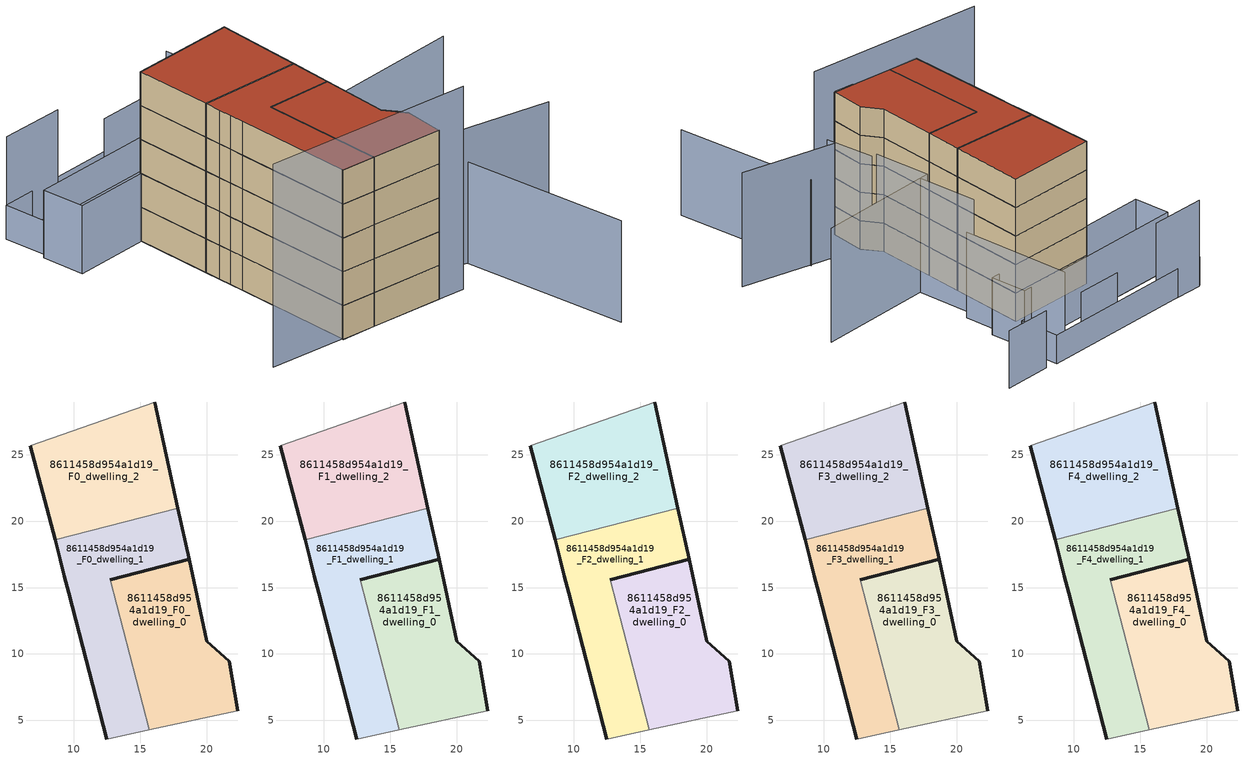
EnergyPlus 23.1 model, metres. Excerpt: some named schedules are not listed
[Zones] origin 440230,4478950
8611458d954a1d19_F0_dwelling_0
 floor ground (EU_floor_Construction): 22.34,5.74 21.7,9.46 20.03,10.95 18.68,17.14 12.74,15.6 15.68,4.29 z0
 wall outside (EU_wall_Construction): 18.68,17.14 20.03,10.95 21.7,9.46 22.34,5.74 / 12.74,15.6 18.68,17.15 z0:3
 wall adiabatic (EU_wall_Construction): 22.34,5.74 15.68,4.29 z0:3
 wall to 8611458d954a1d19_F0_dwelling_1 (EU_wall_Construction): 15.68,4.29 12.74,15.6 z0:3
8611458d954a1d19_F0_dwelling_1
 floor ground (EU_floor_Construction): 15.68,4.29 12.74,15.6 18.68,17.14 17.85,21 8.59,18.59 8.97,17.11 9.29,15.85 9.62,14.61 12.47,3.59 z0
 wall outside (EU_wall_Construction): 12.47,3.59 9.62,14.61 9.29,15.85 8.97,17.11 8.59,18.59 / 17.85,21 18.68,17.14 12.74,15.6 z0:3
 wall adiabatic (EU_wall_Construction): 15.68,4.29 12.47,3.59 z0:3
 wall to 8611458d954a1d19_F0_dwelling_2 (EU_wall_Construction): 8.58,18.59 17.85,21 z0:3
8611458d954a1d19_F0_dwelling_2
 floor ground (EU_floor_Construction): 17.85,21 16.11,28.99 6.73,25.7 8.59,18.59 z0
 wall outside (EU_wall_Construction): 8.59,18.59 6.73,25.7 / 16.11,28.99 17.85,21 z0:3
 wall adiabatic (EU_wall_Construction): 6.73,25.7 16.11,28.99 z0:3
8611458d954a1d19_F1_dwelling_0
 floor to 8611458d954a1d19_F0_dwelling_0 (EU_floor_Construction): 22.34,5.74 21.7,9.46 20.03,10.95 18.68,17.14 12.74,15.6 15.68,4.29 z3
 wall outside (EU_wall_Construction): 18.68,17.14 20.03,10.95 21.7,9.46 22.34,5.74 / 12.74,15.6 18.68,17.15 z3:6
 wall adiabatic (EU_wall_Construction): 22.34,5.74 15.68,4.29 z3:6
 wall to 8611458d954a1d19_F1_dwelling_1 (EU_wall_Construction): 15.68,4.29 12.74,15.6 z3:6
8611458d954a1d19_F1_dwelling_1
 floor to 8611458d954a1d19_F0_dwelling_1 (EU_floor_Construction): 15.68,4.29 12.74,15.6 18.68,17.14 17.85,21 8.58,18.59 8.97,17.11 9.29,15.85 9.62,14.61 12.47,3.59 z3
 wall outside (EU_wall_Construction): 12.47,3.59 9.62,14.61 9.29,15.85 8.97,17.11 8.59,18.59 / 17.85,21 18.68,17.14 12.74,15.6 z3:6
 wall adiabatic (EU_wall_Construction): 15.68,4.29 12.47,3.59 z3:6
 wall to 8611458d954a1d19_F1_dwelling_2 (EU_wall_Construction): 8.58,18.59 17.85,21 z3:6
8611458d954a1d19_F1_dwelling_2
 floor to 8611458d954a1d19_F0_dwelling_2 (EU_floor_Construction): 17.85,21 16.11,28.99 6.73,25.7 8.58,18.59 z3
 wall outside (EU_wall_Construction): 8.59,18.59 6.73,25.7 / 16.11,28.99 17.85,21 z3:6
 wall adiabatic (EU_wall_Construction): 6.73,25.7 16.11,28.99 z3:6
8611458d954a1d19_F2_dwelling_0
 floor to 8611458d954a1d19_F1_dwelling_0 (EU_floor_Construction): 22.34,5.74 21.7,9.46 20.03,10.95 18.68,17.14 12.74,15.6 15.68,4.29 z6
 wall outside (EU_wall_Construction): 18.68,17.14 20.03,10.95 21.7,9.46 22.34,5.74 / 12.74,15.6 18.68,17.15 z6:9
 wall adiabatic (EU_wall_Construction): 22.34,5.74 15.68,4.29 z6:9
 wall to 8611458d954a1d19_F2_dwelling_1 (EU_wall_Construction): 15.68,4.29 12.74,15.6 z6:9
8611458d954a1d19_F2_dwelling_1
 floor to 8611458d954a1d19_F1_dwelling_1 (EU_floor_Construction): 15.68,4.29 12.74,15.6 18.68,17.14 17.85,21 8.58,18.59 8.97,17.11 9.29,15.85 9.62,14.61 12.47,3.59 z6
 wall outside (EU_wall_Construction): 12.47,3.59 9.62,14.61 9.29,15.85 8.97,17.11 8.59,18.59 / 17.85,21 18.68,17.14 12.74,15.6 z6:9
 wall adiabatic (EU_wall_Construction): 15.68,4.29 12.47,3.59 z6:9
 wall to 8611458d954a1d19_F2_dwelling_2 (EU_wall_Construction): 8.58,18.59 17.85,21 z6:9
8611458d954a1d19_F2_dwelling_2
 floor to 8611458d954a1d19_F1_dwelling_2 (EU_floor_Construction): 17.85,21 16.11,28.99 6.73,25.7 8.58,18.59 z6
 wall outside (EU_wall_Construction): 8.59,18.59 6.73,25.7 / 16.11,28.99 17.85,21 z6:9
 wall adiabatic (EU_wall_Construction): 6.73,25.7 16.11,28.99 z6:9
8611458d954a1d19_F3_dwelling_0
 floor to 8611458d954a1d19_F2_dwelling_0 (EU_floor_Construction): 22.34,5.74 21.7,9.46 20.03,10.95 18.68,17.14 12.74,15.6 15.68,4.29 z9
 wall outside (EU_wall_Construction): 18.68,17.14 20.03,10.95 21.7,9.46 22.34,5.74 / 12.74,15.6 18.68,17.15 z9:12
 wall adiabatic (EU_wall_Construction): 22.34,5.74 15.68,4.29 z9:12
 wall to 8611458d954a1d19_F3_dwelling_1 (EU_wall_Construction): 15.68,4.29 12.74,15.6 z9:12
8611458d954a1d19_F3_dwelling_1
 floor to 8611458d954a1d19_F2_dwelling_1 (EU_floor_Construction): 15.68,4.29 12.74,15.6 18.68,17.14 17.85,21 8.58,18.59 8.97,17.11 9.29,15.85 9.62,14.61 12.47,3.59 z9
 wall outside (EU_wall_Construction): 12.47,3.59 9.62,14.61 9.29,15.85 8.97,17.11 8.59,18.59 / 17.85,21 18.68,17.14 12.74,15.6 z9:12
 wall adiabatic (EU_wall_Construction): 15.68,4.29 12.47,3.59 z9:12
 wall to 8611458d954a1d19_F3_dwelling_2 (EU_wall_Construction): 8.58,18.59 17.85,21 z9:12
8611458d954a1d19_F3_dwelling_2
 floor to 8611458d954a1d19_F2_dwelling_2 (EU_floor_Construction): 17.85,21 16.11,28.99 6.73,25.7 8.58,18.59 z9
 wall outside (EU_wall_Construction): 8.59,18.59 6.73,25.7 / 16.11,28.99 17.85,21 z9:12
 wall adiabatic (EU_wall_Construction): 6.73,25.7 16.11,28.99 z9:12
8611458d954a1d19_F4_dwelling_0
 floor to 8611458d954a1d19_F3_dwelling_0 (EU_floor_Construction): 22.34,5.74 21.7,9.46 20.03,10.95 18.68,17.14 12.74,15.6 15.68,4.29 z12
 wall outside (EU_wall_Construction): 18.68,17.14 20.03,10.95 21.7,9.46 22.34,5.74 / 12.74,15.6 18.68,17.15 z12:15
 wall adiabatic (EU_wall_Construction): 22.34,5.74 15.68,4.29 z12:15
 wall to 8611458d954a1d19_F4_dwelling_1 (EU_wall_Construction): 15.68,4.29 12.74,15.6 z12:15
 roof outside (EU_roof_Construction): 18.68,17.14 20.03,10.95 21.7,9.46 22.34,5.74 15.68,4.29 12.74,15.6 z15
8611458d954a1d19_F4_dwelling_1
 floor to 8611458d954a1d19_F3_dwelling_1 (EU_floor_Construction): 15.68,4.29 12.74,15.6 18.68,17.14 17.85,21 8.58,18.59 8.97,17.11 9.29,15.85 9.62,14.61 12.47,3.59 z12
 wall outside (EU_wall_Construction): 12.47,3.59 9.62,14.61 9.29,15.85 8.97,17.11 8.59,18.59 / 17.85,21 18.68,17.14 12.74,15.6 z12:15
 wall adiabatic (EU_wall_Construction): 15.68,4.29 12.47,3.59 z12:15
 wall to 8611458d954a1d19_F4_dwelling_2 (EU_wall_Construction): 8.58,18.59 17.85,21 z12:15
 roof outside (EU_roof_Construction): 17.85,21 18.68,17.14 12.74,15.6 15.68,4.29 12.47,3.59 9.62,14.61 9.29,15.85 8.97,17.11 8.59,18.59 z15
8611458d954a1d19_F4_dwelling_2
 floor to 8611458d954a1d19_F3_dwelling_2 (EU_floor_Construction): 17.85,21 16.11,28.99 6.73,25.7 8.58,18.59 z12
 wall outside (EU_wall_Construction): 8.59,18.59 6.73,25.7 / 16.11,28.99 17.85,21 z12:15
 wall adiabatic (EU_wall_Construction): 6.73,25.7 16.11,28.99 z12:15
 roof outside (EU_roof_Construction): 16.11,28.99 17.85,21 8.59,18.59 6.73,25.7 z15
shading: 5.45,2.26 24.77,6.28 z0:18; 24.49,9.64 34.87,10.51 / 24.74,8.71 22.78,13.6 / 22.19,13.5 20.05,19.21 / 20.05,19.21 33.01,24.07 / 20.99,19.56 18.77,25.73 z0:12; 32.84,-4.57 27.18,10 / 19.71,26.07 15.67,37.43 / 3.52,33.15 -2.18,31.21 z0:9; 13.49,36.66 8.7,34.96 / 23.08,40.03 18.14,38.29 / -1.25,26.92 17.93,33.86 / 17.93,33.86 19.28,30.13 / 19.28,30.13 0.1,23.19 / 0.1,23.19 -1.25,26.92 z0:6; 18.32,33.99 -0.83,27.07 / -0.83,27.07 -2.29,31.11 / -2.29,31.11 16.86,38.03 / 16.86,38.03 18.32,33.99 z0:3
[Building]
EU S2 Campaign: North Axis=0; Terrain=City; Solar Distribution=FullExterior
[Site:Location]
Madrid: Latitude=40.5; Longitude=-3.5; Time Zone=1; Elevation=609
[SizingPeriod:WeatherFileDays]
AnnualSizingPeriod: Begin Month=1; Begin Day of Month=1; End Month=12; End Day of Month=31; Day of Week for Start Day=Monday; Use Weather File Daylight Saving Period=No; Use Weather File Rain and Snow Indicators=No
[MATERIAL]
EU_InternalMass_Material: Roughness=MediumRough; Thickness=0.1; Conductivity=1; Density=1800; Specific Heat=900; Thermal Absorptance=0.9; Solar Absorptance=0.7; Visible Absorptance=0.7
[MATERIAL:NOMASS] Roughness=MediumRough; Thermal Absorptance=0.9; Solar Absorptance=0.7; Visible Absorptance=0.7
Name | Thermal Resistance
EU_wall_NoMass | 1.60022
EU_roof_NoMass | 1.57597
EU_floor_NoMass | 0.470652
[CONSTRUCTION]
EU_wall_Construction: EU_wall_NoMass
EU_roof_Construction: EU_roof_NoMass
EU_floor_Construction: EU_floor_NoMass
EU_InternalMass_Construction: EU_InternalMass_Material
[ZONE] Type=1; Multiplier=1; Ceiling Height=autocalculate; Floor Area=autocalculate; Part of Total Floor Area=Yes
Name | Volume
8611458d954a1d19_F0_dwelling_0 | 226.357
8611458d954a1d19_F1_dwelling_0; 8611458d954a1d19_F2_dwelling_0; 8611458d954a1d19_F3_dwelling_0; 8611458d954a1d19_F4_dwelling_0 | 226.356
8611458d954a1d19_F0_dwelling_1; 8611458d954a1d19_F1_dwelling_1; 8611458d954a1d19_F2_dwelling_1; 8611458d954a1d19_F3_dwelling_1; 8611458d954a1d19_F4_dwelling_1 | 226.354
8611458d954a1d19_F0_dwelling_2; 8611458d954a1d19_F1_dwelling_2; 8611458d954a1d19_F2_dwelling_2; 8611458d954a1d19_F3_dwelling_2; 8611458d954a1d19_F4_dwelling_2 | 226.372
[INTERNALMASS] Construction=EU_InternalMass_Construction
Name | Zone or ZoneList | Surface Area
8611458d954a1d19_F0_dwelling_0_EU_InternalMass | 8611458d954a1d19_F0_dwelling_0 | 75.4523
8611458d954a1d19_F0_dwelling_1_EU_InternalMass | 8611458d954a1d19_F0_dwelling_1 | 75.4514
8611458d954a1d19_F0_dwelling_2_EU_InternalMass | 8611458d954a1d19_F0_dwelling_2 | 75.4576
8611458d954a1d19_F1_dwelling_0_EU_InternalMass | 8611458d954a1d19_F1_dwelling_0 | 75.4523
8611458d954a1d19_F1_dwelling_1_EU_InternalMass | 8611458d954a1d19_F1_dwelling_1 | 75.4514
8611458d954a1d19_F1_dwelling_2_EU_InternalMass | 8611458d954a1d19_F1_dwelling_2 | 75.4576
8611458d954a1d19_F2_dwelling_0_EU_InternalMass | 8611458d954a1d19_F2_dwelling_0 | 75.4523
8611458d954a1d19_F2_dwelling_1_EU_InternalMass | 8611458d954a1d19_F2_dwelling_1 | 75.4514
8611458d954a1d19_F2_dwelling_2_EU_InternalMass | 8611458d954a1d19_F2_dwelling_2 | 75.4576
8611458d954a1d19_F3_dwelling_0_EU_InternalMass | 8611458d954a1d19_F3_dwelling_0 | 75.4523
8611458d954a1d19_F3_dwelling_1_EU_InternalMass | 8611458d954a1d19_F3_dwelling_1 | 75.4514
8611458d954a1d19_F3_dwelling_2_EU_InternalMass | 8611458d954a1d19_F3_dwelling_2 | 75.4576
8611458d954a1d19_F4_dwelling_0_EU_InternalMass | 8611458d954a1d19_F4_dwelling_0 | 75.4523
8611458d954a1d19_F4_dwelling_1_EU_InternalMass | 8611458d954a1d19_F4_dwelling_1 | 75.4514
8611458d954a1d19_F4_dwelling_2_EU_InternalMass | 8611458d954a1d19_F4_dwelling_2 | 75.4576
[OTHEREQUIPMENT] Fuel Type=Electricity; Design Level Calculation Method=Watts/Area; Power per Zone Floor Area=1; Fraction Latent=0; Fraction Radiant=0; Fraction Lost=0; Carbon Dioxide Generation Rate=0; EndUse Subcategory=EU_Step8_InternalGains
Name | Zone or ZoneList or Space or SpaceList | Schedule
EU_Step8_InternalGain_8611458d954a1d19_F0_dwelling_0_f000 | 8611458d954a1d19_F0_dwelling_0 | EU_Step8_GainSchedule_8611458d954a1d19_F0_dwelling_0_f000
EU_Step8_InternalGain_8611458d954a1d19_F0_dwelling_1_f000 | 8611458d954a1d19_F0_dwelling_1 | EU_Step8_GainSchedule_8611458d954a1d19_F0_dwelling_1_f000
EU_Step8_InternalGain_8611458d954a1d19_F0_dwelling_2_f000 | 8611458d954a1d19_F0_dwelling_2 | EU_Step8_GainSchedule_8611458d954a1d19_F0_dwelling_2_f000
EU_Step8_InternalGain_8611458d954a1d19_F1_dwelling_0_f000 | 8611458d954a1d19_F1_dwelling_0 | EU_Step8_GainSchedule_8611458d954a1d19_F1_dwelling_0_f000
EU_Step8_InternalGain_8611458d954a1d19_F1_dwelling_1_f000 | 8611458d954a1d19_F1_dwelling_1 | EU_Step8_GainSchedule_8611458d954a1d19_F1_dwelling_1_f000
EU_Step8_InternalGain_8611458d954a1d19_F1_dwelling_2_f000 | 8611458d954a1d19_F1_dwelling_2 | EU_Step8_GainSchedule_8611458d954a1d19_F1_dwelling_2_f000
EU_Step8_InternalGain_8611458d954a1d19_F2_dwelling_0_f000 | 8611458d954a1d19_F2_dwelling_0 | EU_Step8_GainSchedule_8611458d954a1d19_F2_dwelling_0_f000
EU_Step8_InternalGain_8611458d954a1d19_F2_dwelling_1_f000 | 8611458d954a1d19_F2_dwelling_1 | EU_Step8_GainSchedule_8611458d954a1d19_F2_dwelling_1_f000
EU_Step8_InternalGain_8611458d954a1d19_F2_dwelling_2_f000 | 8611458d954a1d19_F2_dwelling_2 | EU_Step8_GainSchedule_8611458d954a1d19_F2_dwelling_2_f000
EU_Step8_InternalGain_8611458d954a1d19_F3_dwelling_0_f000 | 8611458d954a1d19_F3_dwelling_0 | EU_Step8_GainSchedule_8611458d954a1d19_F3_dwelling_0_f000
EU_Step8_InternalGain_8611458d954a1d19_F3_dwelling_1_f000 | 8611458d954a1d19_F3_dwelling_1 | EU_Step8_GainSchedule_8611458d954a1d19_F3_dwelling_1_f000
EU_Step8_InternalGain_8611458d954a1d19_F3_dwelling_2_f000 | 8611458d954a1d19_F3_dwelling_2 | EU_Step8_GainSchedule_8611458d954a1d19_F3_dwelling_2_f000
EU_Step8_InternalGain_8611458d954a1d19_F4_dwelling_0_f000 | 8611458d954a1d19_F4_dwelling_0 | EU_Step8_GainSchedule_8611458d954a1d19_F4_dwelling_0_f000
EU_Step8_InternalGain_8611458d954a1d19_F4_dwelling_1_f000 | 8611458d954a1d19_F4_dwelling_1 | EU_Step8_GainSchedule_8611458d954a1d19_F4_dwelling_1_f000
EU_Step8_InternalGain_8611458d954a1d19_F4_dwelling_2_f000 | 8611458d954a1d19_F4_dwelling_2 | EU_Step8_GainSchedule_8611458d954a1d19_F4_dwelling_2_f000
[ZONEVENTILATION:DESIGNFLOWRATE] Schedule=EU_AlwaysOn; Design Flow Rate Calculation Method=AirChanges/Hour; Air Changes per Hour=0.480704; Ventilation Type=Natural; Fan Pressure Rise=0; Fan Total Efficiency=1; Constant Term Coefficient=1; Temperature Term Coefficient=0; Velocity Term Coefficient=0; Velocity Squared Term Coefficient=0; Minimum Indoor Temperature=-100; Maximum Indoor Temperature=100; Delta Temperature=-100; Minimum Outdoor Temperature=-100; Maximum Outdoor Temperature=100; Maximum Wind Speed=40
Name | Zone or ZoneList or Space or SpaceList
EU_ConstantAir_8611458d954a1d19_F0_dwelling_0 | 8611458d954a1d19_F0_dwelling_0
EU_ConstantAir_8611458d954a1d19_F0_dwelling_1 | 8611458d954a1d19_F0_dwelling_1
EU_ConstantAir_8611458d954a1d19_F0_dwelling_2 | 8611458d954a1d19_F0_dwelling_2
EU_ConstantAir_8611458d954a1d19_F1_dwelling_0 | 8611458d954a1d19_F1_dwelling_0
EU_ConstantAir_8611458d954a1d19_F1_dwelling_1 | 8611458d954a1d19_F1_dwelling_1
EU_ConstantAir_8611458d954a1d19_F1_dwelling_2 | 8611458d954a1d19_F1_dwelling_2
EU_ConstantAir_8611458d954a1d19_F2_dwelling_0 | 8611458d954a1d19_F2_dwelling_0
EU_ConstantAir_8611458d954a1d19_F2_dwelling_1 | 8611458d954a1d19_F2_dwelling_1
EU_ConstantAir_8611458d954a1d19_F2_dwelling_2 | 8611458d954a1d19_F2_dwelling_2
EU_ConstantAir_8611458d954a1d19_F3_dwelling_0 | 8611458d954a1d19_F3_dwelling_0
EU_ConstantAir_8611458d954a1d19_F3_dwelling_1 | 8611458d954a1d19_F3_dwelling_1
EU_ConstantAir_8611458d954a1d19_F3_dwelling_2 | 8611458d954a1d19_F3_dwelling_2
EU_ConstantAir_8611458d954a1d19_F4_dwelling_0 | 8611458d954a1d19_F4_dwelling_0
EU_ConstantAir_8611458d954a1d19_F4_dwelling_1 | 8611458d954a1d19_F4_dwelling_1
EU_ConstantAir_8611458d954a1d19_F4_dwelling_2 | 8611458d954a1d19_F4_dwelling_2
[HVACTEMPLATE:THERMOSTAT] Constant Heating Setpoint=20; Constant Cooling Setpoint=50
EU_HeatOnly_8611458d954a1d19_F0_dwelling_0; EU_HeatOnly_8611458d954a1d19_F0_dwelling_1; EU_HeatOnly_8611458d954a1d19_F0_dwelling_2; EU_HeatOnly_8611458d954a1d19_F1_dwelling_0; EU_HeatOnly_8611458d954a1d19_F1_dwelling_1; EU_HeatOnly_8611458d954a1d19_F1_dwelling_2; EU_HeatOnly_8611458d954a1d19_F2_dwelling_0; EU_HeatOnly_8611458d954a1d19_F2_dwelling_1; EU_HeatOnly_8611458d954a1d19_F2_dwelling_2; EU_HeatOnly_8611458d954a1d19_F3_dwelling_0; EU_HeatOnly_8611458d954a1d19_F3_dwelling_1; EU_HeatOnly_8611458d954a1d19_F3_dwelling_2; EU_HeatOnly_8611458d954a1d19_F4_dwelling_0; EU_HeatOnly_8611458d954a1d19_F4_dwelling_1; EU_HeatOnly_8611458d954a1d19_F4_dwelling_2
[HVACTEMPLATE:ZONE:IDEALLOADSAIRSYSTEM] System Availability Schedule=EU_AlwaysOn; Maximum Heating Supply Air Temperature=50; Minimum Cooling Supply Air Temperature=13; Maximum Heating Supply Air Humidity Ratio=0.0156; Minimum Cooling Supply Air Humidity Ratio=0.0077; Heating Limit=NoLimit; Cooling Limit=NoLimit; Heating Availability Schedule=EU_AlwaysOn; Cooling Availability Schedule=EU_CoolingOff; Dehumidification Control Type=ConstantSensibleHeatRatio; Cooling Sensible Heat Ratio=0.7; Dehumidification Setpoint=60; Humidification Control Type=None; Humidification Setpoint=30; Outdoor Air Method=None; Outdoor Air Flow Rate per Person=0.00944; Outdoor Air Flow Rate per Zone Floor Area=0; Outdoor Air Flow Rate per Zone=0; Demand Controlled Ventilation Type=None; Outdoor Air Economizer Type=NoEconomizer; Heat Recovery Type=None; Sensible Heat Recovery Effectiveness=0.7; Latent Heat Recovery Effectiveness=0.65
Name | Template Thermostat
8611458d954a1d19_F0_dwelling_0 | EU_HeatOnly_8611458d954a1d19_F0_dwelling_0
8611458d954a1d19_F0_dwelling_1 | EU_HeatOnly_8611458d954a1d19_F0_dwelling_1
8611458d954a1d19_F0_dwelling_2 | EU_HeatOnly_8611458d954a1d19_F0_dwelling_2
8611458d954a1d19_F1_dwelling_0 | EU_HeatOnly_8611458d954a1d19_F1_dwelling_0
8611458d954a1d19_F1_dwelling_1 | EU_HeatOnly_8611458d954a1d19_F1_dwelling_1
8611458d954a1d19_F1_dwelling_2 | EU_HeatOnly_8611458d954a1d19_F1_dwelling_2
8611458d954a1d19_F2_dwelling_0 | EU_HeatOnly_8611458d954a1d19_F2_dwelling_0
8611458d954a1d19_F2_dwelling_1 | EU_HeatOnly_8611458d954a1d19_F2_dwelling_1
8611458d954a1d19_F2_dwelling_2 | EU_HeatOnly_8611458d954a1d19_F2_dwelling_2
8611458d954a1d19_F3_dwelling_0 | EU_HeatOnly_8611458d954a1d19_F3_dwelling_0
8611458d954a1d19_F3_dwelling_1 | EU_HeatOnly_8611458d954a1d19_F3_dwelling_1
8611458d954a1d19_F3_dwelling_2 | EU_HeatOnly_8611458d954a1d19_F3_dwelling_2
8611458d954a1d19_F4_dwelling_0 | EU_HeatOnly_8611458d954a1d19_F4_dwelling_0
8611458d954a1d19_F4_dwelling_1 | EU_HeatOnly_8611458d954a1d19_F4_dwelling_1
8611458d954a1d19_F4_dwelling_2 | EU_HeatOnly_8611458d954a1d19_F4_dwelling_2
[SIZING:ZONE] Zone Cooling Design Supply Air Temperature Input Method=SupplyAirTemperature; Zone Cooling Design Supply Air Temperature=13; Zone Heating Design Supply Air Temperature Input Method=SupplyAirTemperature; Zone Heating Design Supply Air Temperature=50; Zone Cooling Design Supply Air Humidity Ratio=0.008; Zone Heating Design Supply Air Humidity Ratio=0.008; Cooling Design Air Flow Method=DesignDay; Cooling Design Air Flow Rate=0; Cooling Minimum Air Flow per Zone Floor Area=0.000762; Cooling Minimum Air Flow=0; Cooling Minimum Air Flow Fraction=0.2; Heating Design Air Flow Method=DesignDay; Heating Design Air Flow Rate=0; Heating Maximum Air Flow per Zone Floor Area=0.002032; Heating Maximum Air Flow=0.141576; Heating Maximum Air Flow Fraction=0.3; Account for Dedicated Outdoor Air System=No; Dedicated Outdoor Air System Control Strategy=NeutralSupplyAir; Dedicated Outdoor Air Low Setpoint Temperature for Design=autosize; Dedicated Outdoor Air High Setpoint Temperature for Design=autosize; Zone Load Sizing Method=Sensible Load Only No Latent Load; Zone Latent Cooling Design Supply Air Humidity Ratio Input Method=HumidityRatioDifference; Zone Cooling Design Supply Air Humidity Ratio Difference=0.005; Zone Latent Heating Design Supply Air Humidity Ratio Input Method=HumidityRatioDifference; Zone Humidification Design Supply Air Humidity Ratio Difference=0.005
8611458d954a1d19_F0_dwelling_0; 8611458d954a1d19_F0_dwelling_1; 8611458d954a1d19_F0_dwelling_2; 8611458d954a1d19_F1_dwelling_0; 8611458d954a1d19_F1_dwelling_1; 8611458d954a1d19_F1_dwelling_2; 8611458d954a1d19_F2_dwelling_0; 8611458d954a1d19_F2_dwelling_1; 8611458d954a1d19_F2_dwelling_2; 8611458d954a1d19_F3_dwelling_0; 8611458d954a1d19_F3_dwelling_1; 8611458d954a1d19_F3_dwelling_2; 8611458d954a1d19_F4_dwelling_0; 8611458d954a1d19_F4_dwelling_1; 8611458d954a1d19_F4_dwelling_2
